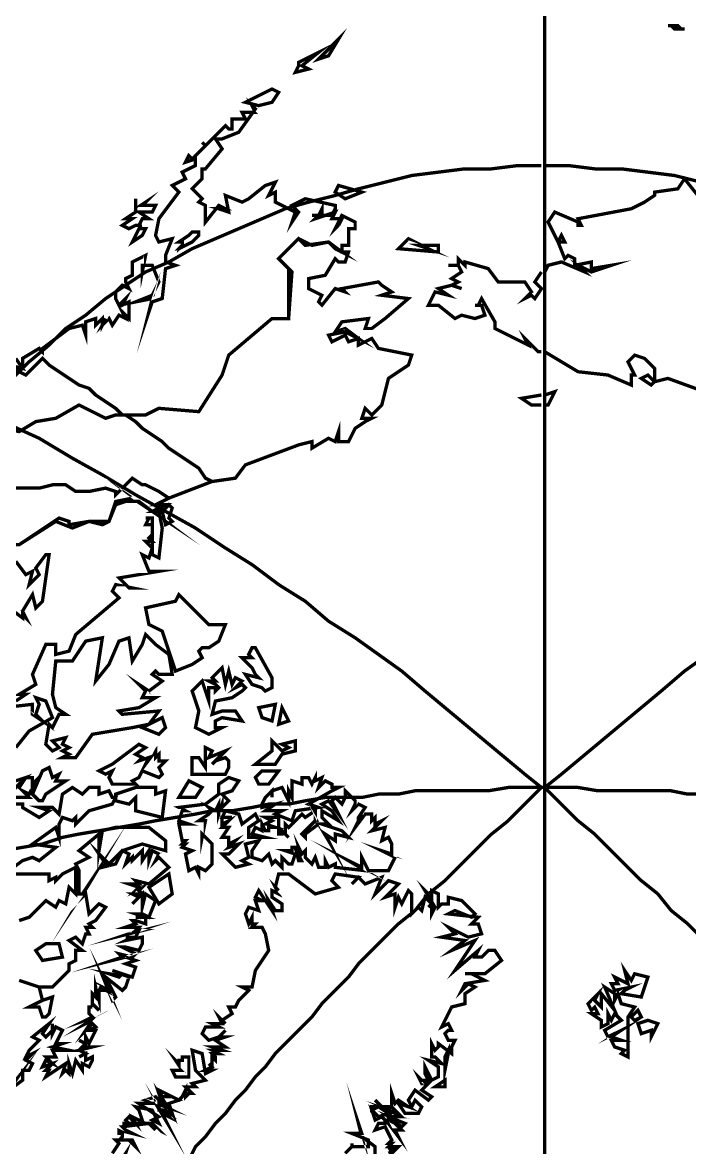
# Model space of a CAD drawing. Extents: x 475 to 2724, y -1 to 2248.
# Drawn here: x 1443 to 1643.5, y 1327.8 to 1666 of the extents above; entities that cross this region are included whole.
import ezdxf

# ---------------------------------------------------------------- set-up
doc = ezdxf.new("R2010")
doc.units = 0
doc.layers.get('0').update_dxf_attribs({"color": 8, "linetype": 'CONTINUOUS'})

msp = doc.modelspace()

# ---------------------------------------------------------------- linework, layer by layer
at = {"color": 7, "const_width": 1}
for points in [[(1600, 2247), (1600, 2247), (1600, 1436)], [(1599, 1623), (1599, 1623), (1592, 1623), (1584, 1622), (1576, 1622), (1568, 1621), (1560, 1620), (1552, 1618), (1544, 1616), (1537, 1614), (1529, 1612), (1522, 1610), (1515, 1607), (1508, 1604), (1501, 1601), (1494, 1598), (1487, 1594), (1480, 1591), (1474, 1587), (1468, 1583), (1462, 1578), (1456, 1574), (1451, 1569), (1445, 1564), (1440, 1559)], [(1647, 1618), (1639, 1620), (1631, 1621), (1623, 1622), (1615, 1622), (1607, 1623), (1600, 1623)], [(1437, 1546), (1448, 1541), (1458, 1535), (1467, 1530), (1477, 1524), (1486, 1519), (1495, 1514), (1504, 1508), (1512, 1503), (1520, 1497), (1528, 1492), (1535, 1486), (1543, 1481), (1550, 1476), (1557, 1471), (1564, 1465), (1570, 1460), (1576, 1455), (1582, 1450), (1588, 1445), (1594, 1440), (1599, 1436)], [(1649, 1476), (1642, 1471), (1635, 1465), (1629, 1460), (1623, 1455), (1617, 1450), (1611, 1445), (1605, 1440), (1600, 1436)], [(1437, 1417), (1443, 1418), (1449, 1419), (1455, 1421), (1460, 1422), (1466, 1423), (1472, 1424), (1478, 1425), (1483, 1426), (1489, 1427), (1495, 1428), (1500, 1429), (1506, 1429), (1512, 1430), (1517, 1431), (1523, 1431), (1528, 1432), (1534, 1433), (1539, 1433), (1545, 1433), (1550, 1434), (1556, 1434), (1561, 1435), (1567, 1435), (1572, 1435), (1578, 1435), (1583, 1435), (1589, 1436), (1594, 1436), (1599, 1436)], [(1493, 1324), (1495, 1328), (1498, 1331), (1501, 1335), (1504, 1338), (1507, 1342), (1510, 1345), (1513, 1349), (1516, 1352), (1519, 1356), (1523, 1360), (1526, 1363), (1530, 1367), (1533, 1371), (1537, 1375), (1541, 1379), (1544, 1383), (1548, 1387), (1552, 1391), (1556, 1395), (1561, 1399), (1565, 1404), (1570, 1408), (1574, 1412), (1579, 1417), (1584, 1422), (1589, 1426), (1594, 1431), (1599, 1436)], [(1600, 1436), (1600, 1436), (1600, 1436), (1599, 1436), (1599, 1436), (1599, 1436), (1599, 1436), (1599, 1436), (1599, 1436), (1599, 1436), (1599, 1436), (1599, 1436), (1599, 1436), (1599, 1436), (1599, 1436), (1599, 1436), (1599, 1436), (1599, 1436), (1599, 1436), (1599, 1436), (1599, 1436), (1599, 1436), (1599, 1436), (1599, 1436), (1599, 1436), (1599, 1436), (1599, 1436), (1599, 1436), (1599, 1436), (1599, 1436), (1599, 1436), (1599, 1436), (1599, 1436), (1599, 1436), (1599, 1436), (1599, 1436), (1599, 1436), (1599, 1436), (1599, 1436), (1599, 1436), (1599, 1436), (1599, 1436), (1599, 1436), (1599, 1436), (1599, 1436), (1599, 1436), (1599, 1436), (1599, 1436), (1599, 1436), (1599, 1436), (1599, 1436), (1599, 1436), (1599, 1436), (1599, 1436), (1599, 1436), (1599, 1436), (1599, 1436), (1599, 1436), (1599, 1436), (1599, 1436), (1599, 1436), (1599, 1436), (1599, 1436), (1599, 1436), (1599, 1436), (1599, 1436), (1599, 1436), (1599, 1436), (1599, 1436), (1599, 1436), (1599, 1436), (1599, 1436), (1599, 1436), (1599, 1436), (1599, 1436), (1599, 1436), (1599, 1436), (1599, 1436), (1599, 1436), (1599, 1436), (1599, 1436), (1599, 1436), (1599, 1436), (1599, 1436), (1599, 1436), (1599, 1436), (1599, 1436), (1599, 1436), (1599, 1436), (1599, 1436), (1599, 1436), (1599, 1436), (1599, 1436), (1599, 1436), (1599, 1436), (1599, 1436), (1599, 1436), (1599, 1436), (1599, 1436), (1599, 1436), (1600, 1436), (1600, 1436), (1600, 1436), (1600, 1436), (1600, 1436), (1600, 1436), (1600, 1436), (1600, 1436), (1600, 1436), (1600, 1436), (1600, 1436), (1600, 1436), (1600, 1436), (1600, 1436), (1600, 1436), (1600, 1436), (1600, 1436), (1600, 1436), (1600, 1436), (1600, 1436), (1600, 1436), (1600, 1436), (1600, 1436), (1600, 1436), (1600, 1436), (1600, 1436), (1600, 1436), (1600, 1436), (1600, 1436), (1600, 1436), (1600, 1436), (1600, 1436), (1600, 1436), (1600, 1436), (1600, 1436), (1600, 1436), (1600, 1436), (1600, 1436), (1600, 1436), (1600, 1436), (1600, 1436), (1600, 1436), (1600, 1436), (1600, 1436), (1600, 1436), (1600, 1436), (1600, 1436), (1600, 1436), (1600, 1436), (1600, 1436), (1600, 1436), (1600, 1436), (1600, 1436), (1600, 1436), (1600, 1436), (1600, 1436), (1600, 1436), (1600, 1436), (1600, 1436), (1600, 1436), (1600, 1436), (1600, 1436), (1600, 1436), (1600, 1436), (1600, 1436), (1600, 1436), (1600, 1436), (1600, 1436), (1600, 1436), (1600, 1436), (1600, 1436), (1600, 1436), (1600, 1436), (1600, 1436), (1600, 1436), (1600, 1436), (1600, 1436), (1600, 1436), (1600, 1436), (1600, 1436), (1600, 1436), (1600, 1436), (1600, 1436), (1600, 1436), (1600, 1436), (1600, 1436), (1600, 1436), (1600, 1436), (1600, 1436), (1600, 1436), (1600, 1436), (1600, 1436), (1600, 1436), (1600, 1436), (1600, 1436), (1600, 1436), (1600, 1436), (1600, 1436), (1600, 1436), (1600, 1436), (1600, 1436), (1600, 1436)], [(1600, 1325), (1600, 1336), (1600, 1347), (1600, 1358), (1600, 1369), (1600, 1381), (1600, 1392), (1600, 1403), (1600, 1414), (1600, 1425), (1600, 1436)], [(1647, 1391), (1643, 1395), (1638, 1399), (1634, 1404), (1629, 1408), (1625, 1412), (1620, 1417), (1615, 1422), (1610, 1426), (1605, 1431), (1600, 1436)], [(1649, 1434), (1643, 1434), (1638, 1435), (1632, 1435), (1627, 1435), (1621, 1435), (1616, 1435), (1610, 1436), (1605, 1436), (1600, 1436)]]:
    msp.add_lwpolyline(points, dxfattribs=at)
at = {"color": 94, "const_width": 1}
for points in [[(1532, 1655), (1538, 1661), (1535, 1656), (1532, 1655)], [(1641, 1664), (1639, 1664), (1638, 1665), (1638, 1665), (1637, 1665), (1638, 1665), (1638, 1665), (1639, 1665), (1640, 1665), (1640, 1665), (1641, 1664), (1642, 1664), (1641, 1664)], [(1525, 1651), (1526, 1653), (1526, 1654), (1532, 1657), (1527, 1653), (1529, 1652), (1525, 1651)], [(1514, 1641), (1510, 1642), (1518, 1646), (1520, 1645), (1518, 1642), (1514, 1641)], [(1440, 1561), (1443, 1562), (1443, 1565), (1448, 1568), (1449, 1567), (1449, 1568), (1457, 1574), (1461, 1575), (1462, 1572), (1462, 1576), (1465, 1577), (1465, 1575), (1467, 1577), (1467, 1575), (1468, 1577), (1467, 1575), (1469, 1577), (1470, 1575), (1472, 1578), (1474, 1577), (1473, 1579), (1475, 1577), (1475, 1582), (1473, 1581), (1474, 1583), (1472, 1581), (1471, 1583), (1471, 1585), (1473, 1587), (1475, 1586), (1474, 1588), (1474, 1589), (1476, 1590), (1476, 1594), (1480, 1596), (1479, 1591), (1479, 1593), (1482, 1593), (1484, 1588), (1482, 1584), (1477, 1582), (1482, 1583), (1481, 1579), (1482, 1582), (1485, 1583), (1486, 1592), (1489, 1593), (1486, 1594), (1486, 1596), (1488, 1601), (1484, 1600), (1483, 1602), (1484, 1607), (1490, 1615), (1488, 1617), (1492, 1619), (1491, 1621), (1495, 1623), (1495, 1625), (1492, 1624), (1493, 1626), (1494, 1625), (1498, 1629), (1497, 1630), (1498, 1629), (1504, 1635), (1505, 1634), (1506, 1634), (1506, 1637), (1510, 1637), (1509, 1639), (1513, 1639), (1512, 1641), (1513, 1640), (1508, 1633), (1503, 1631), (1501, 1631), (1503, 1628), (1498, 1622), (1497, 1622), (1497, 1619), (1494, 1616), (1497, 1613), (1496, 1612), (1498, 1611), (1498, 1606), (1502, 1611), (1504, 1610), (1502, 1610), (1505, 1609), (1504, 1614), (1509, 1612), (1511, 1613), (1516, 1617), (1519, 1618), (1517, 1614), (1519, 1615), (1519, 1612), (1525, 1609), (1524, 1606), (1526, 1609), (1524, 1611), (1528, 1613), (1537, 1611), (1537, 1610), (1536, 1608), (1533, 1608), (1533, 1610), (1532, 1608), (1530, 1608), (1532, 1608), (1531, 1607), (1537, 1609), (1536, 1607), (1539, 1607), (1538, 1605)], [(1540, 1613), (1537, 1615), (1538, 1617), (1545, 1615), (1540, 1613)], [(1646, 1614), (1642, 1619), (1640, 1616), (1633, 1615), (1633, 1614), (1630, 1612), (1626, 1610), (1610, 1607), (1611, 1605), (1610, 1605), (1610, 1606), (1603, 1609), (1601, 1606), (1604, 1600), (1605, 1602), (1606, 1600), (1604, 1600), (1606, 1595), (1607, 1596), (1609, 1595), (1609, 1593), (1614, 1594), (1614, 1592), (1620, 1593), (1614, 1591), (1610, 1593), (1612, 1591), (1605, 1594), (1601, 1593), (1600, 1591)], [(1479, 1605), (1477, 1605), (1475, 1604), (1473, 1605), (1476, 1607), (1474, 1607), (1477, 1609), (1477, 1613), (1477, 1610), (1480, 1612), (1479, 1611), (1483, 1611), (1482, 1609), (1478, 1609), (1481, 1607), (1479, 1607), (1478, 1605), (1479, 1605)], [(1538, 1605), (1537, 1604), (1539, 1608), (1543, 1606), (1543, 1604), (1541, 1604), (1541, 1599), (1539, 1599), (1539, 1597), (1539, 1597), (1541, 1597), (1540, 1594), (1538, 1594), (1537, 1595), (1534, 1590), (1529, 1589), (1529, 1586), (1533, 1584), (1532, 1582), (1533, 1581), (1537, 1586), (1540, 1585), (1539, 1586), (1550, 1588), (1551, 1587), (1554, 1585), (1551, 1584), (1559, 1583), (1552, 1577), (1548, 1574), (1546, 1574), (1547, 1577), (1539, 1576), (1537, 1573), (1540, 1574), (1544, 1571), (1540, 1573), (1535, 1572), (1536, 1570), (1540, 1572), (1541, 1570), (1544, 1571), (1544, 1569), (1548, 1571), (1550, 1568), (1560, 1566), (1559, 1563), (1553, 1559), (1551, 1551), (1548, 1548), (1546, 1550), (1545, 1547), (1548, 1547), (1546, 1546), (1543, 1544), (1541, 1540), (1538, 1540), (1538, 1543), (1537, 1540), (1535, 1541), (1530, 1538), (1530, 1540), (1526, 1539), (1510, 1533), (1507, 1529), (1500, 1528)], [(1476, 1600), (1478, 1604), (1480, 1604), (1479, 1602), (1476, 1600)], [(1559, 1601), (1565, 1598), (1562, 1599), (1568, 1599), (1568, 1597), (1556, 1598), (1559, 1601)], [(1599, 1591), (1597, 1588), (1599, 1586), (1597, 1583), (1596, 1584), (1594, 1583), (1596, 1585), (1594, 1588), (1586, 1588), (1583, 1592), (1576, 1594), (1576, 1593), (1574, 1595), (1574, 1593), (1571, 1593), (1574, 1593), (1575, 1591), (1572, 1589), (1574, 1588), (1572, 1587), (1575, 1586), (1572, 1587), (1568, 1586), (1571, 1584), (1567, 1585), (1565, 1581), (1568, 1581), (1573, 1577), (1575, 1578), (1579, 1577), (1582, 1578), (1581, 1581), (1579, 1581), (1580, 1581), (1581, 1583), (1585, 1576), (1585, 1574), (1595, 1569), (1594, 1571), (1598, 1567), (1599, 1567)], [(1600, 1567), (1610, 1561), (1619, 1560), (1626, 1557), (1626, 1560), (1627, 1560), (1625, 1564), (1627, 1566), (1630, 1565), (1633, 1562), (1633, 1558), (1637, 1559), (1648, 1555)], [(1441, 1565), (1443, 1562), (1439, 1563)], [(1629, 1559), (1632, 1557), (1633, 1558), (1631, 1560), (1629, 1559)], [(1599, 1554), (1593, 1553), (1596, 1551), (1599, 1551)], [(1600, 1551), (1601, 1551), (1603, 1555), (1600, 1554)], [(1500, 1528), (1487, 1523)], [(1487, 1523), (1483, 1521), (1486, 1521), (1482, 1519), (1482, 1519), (1484, 1519), (1485, 1514), (1484, 1505), (1482, 1506), (1482, 1517), (1480, 1517), (1481, 1517), (1480, 1515), (1482, 1515), (1482, 1512), (1481, 1511), (1482, 1510), (1481, 1511), (1482, 1510), (1480, 1510), (1482, 1508), (1481, 1505), (1479, 1506), (1481, 1501), (1484, 1501), (1472, 1499), (1475, 1496), (1476, 1496), (1471, 1497), (1470, 1495), (1472, 1493), (1459, 1482), (1457, 1477), (1453, 1476), (1453, 1479), (1450, 1479), (1446, 1470), (1447, 1467), (1442, 1464), (1444, 1464), (1441, 1462)], [(1487, 1521), (1488, 1520), (1487, 1517), (1488, 1516), (1486, 1515), (1485, 1519), (1482, 1519), (1485, 1519), (1487, 1521)], [(1497, 1478), (1496, 1477), (1497, 1475), (1494, 1473), (1489, 1471), (1485, 1483), (1481, 1485), (1480, 1490), (1489, 1492), (1490, 1494), (1499, 1485), (1504, 1485), (1502, 1480), (1499, 1478), (1497, 1478)], [(1483, 1471), (1482, 1470), (1485, 1468), (1481, 1465), (1478, 1467), (1480, 1465), (1479, 1463), (1483, 1463), (1478, 1460), (1472, 1459), (1473, 1458), (1484, 1459), (1481, 1455), (1476, 1454), (1464, 1452), (1459, 1445), (1455, 1445), (1457, 1446), (1455, 1447), (1457, 1448), (1455, 1449), (1456, 1451), (1452, 1450), (1454, 1448), (1452, 1447), (1450, 1449), (1451, 1455), (1452, 1454), (1454, 1458), (1456, 1458), (1453, 1460), (1452, 1464), (1453, 1474), (1458, 1474), (1462, 1480), (1467, 1481), (1465, 1468), (1469, 1473), (1472, 1480), (1475, 1481), (1476, 1474), (1479, 1479), (1480, 1482), (1483, 1479), (1487, 1476), (1488, 1470), (1484, 1470), (1483, 1471)], [(1518, 1469), (1518, 1466), (1516, 1465), (1515, 1466), (1512, 1467), (1510, 1470), (1514, 1469), (1513, 1470), (1512, 1472), (1509, 1475), (1512, 1475), (1511, 1476), (1512, 1478), (1513, 1478), (1518, 1469)], [(1506, 1463), (1501, 1462), (1500, 1458), (1503, 1459), (1507, 1459), (1509, 1456), (1503, 1457), (1501, 1456), (1501, 1454), (1503, 1454), (1499, 1452), (1495, 1454), (1496, 1459), (1494, 1465), (1497, 1468), (1499, 1462), (1499, 1466), (1501, 1466), (1501, 1465), (1502, 1466), (1501, 1467), (1499, 1468), (1501, 1468), (1500, 1469), (1503, 1472), (1504, 1467), (1505, 1471), (1506, 1467), (1507, 1469), (1509, 1468), (1507, 1466), (1509, 1467), (1510, 1466), (1509, 1465), (1506, 1463)], [(1437, 1460), (1446, 1461), (1446, 1458), (1449, 1456), (1447, 1458), (1448, 1461), (1447, 1463), (1450, 1462), (1452, 1457), (1445, 1453), (1441, 1448)], [(1518, 1456), (1515, 1457), (1514, 1460), (1519, 1461), (1518, 1456)], [(1523, 1456), (1520, 1455), (1521, 1460), (1523, 1456)], [(1484, 1452), (1479, 1454), (1485, 1457), (1486, 1454), (1484, 1452)], [(1525, 1447), (1521, 1446), (1519, 1443), (1513, 1443), (1518, 1447), (1518, 1450), (1521, 1447), (1523, 1448), (1521, 1449), (1525, 1450), (1525, 1447)], [(1486, 1444), (1484, 1442), (1485, 1440), (1484, 1439), (1479, 1441), (1478, 1439), (1476, 1438), (1477, 1437), (1470, 1437), (1469, 1439), (1470, 1441), (1468, 1440), (1466, 1441), (1470, 1443), (1478, 1449), (1480, 1448), (1477, 1446), (1479, 1445), (1478, 1444), (1481, 1445), (1480, 1443), (1483, 1447), (1483, 1445), (1484, 1446), (1484, 1444), (1486, 1444)], [(1505, 1444), (1505, 1442), (1504, 1440), (1496, 1440), (1494, 1440), (1494, 1445), (1496, 1445), (1498, 1442), (1498, 1448), (1500, 1447), (1499, 1445), (1504, 1447), (1500, 1443), (1501, 1444), (1504, 1445), (1505, 1444)], [(1456, 1438), (1450, 1434), (1449, 1432), (1448, 1432), (1446, 1434), (1449, 1441), (1451, 1442), (1452, 1439), (1454, 1440), (1453, 1438), (1456, 1438)], [(1520, 1441), (1517, 1437), (1514, 1437), (1513, 1439), (1515, 1441), (1520, 1441)], [(1536, 1437), (1536, 1436), (1538, 1436), (1536, 1435), (1529, 1431), (1532, 1430), (1525, 1429), (1524, 1426), (1519, 1428), (1521, 1429), (1516, 1429), (1519, 1431), (1515, 1430), (1515, 1431), (1516, 1433), (1518, 1435), (1518, 1433), (1518, 1435), (1521, 1436), (1523, 1432), (1523, 1435), (1524, 1433), (1524, 1438), (1527, 1437), (1527, 1439), (1529, 1439), (1530, 1437), (1531, 1439), (1531, 1438), (1533, 1439), (1532, 1436), (1534, 1438), (1536, 1437)], [(1441, 1438), (1444, 1439), (1440, 1435)], [(1442, 1436), (1444, 1439), (1446, 1439), (1446, 1437), (1447, 1438), (1445, 1434), (1443, 1435), (1445, 1433), (1441, 1433)], [(1505, 1432), (1503, 1430), (1503, 1431), (1502, 1428), (1502, 1431), (1501, 1429), (1499, 1430), (1500, 1429), (1499, 1428), (1496, 1426), (1498, 1426), (1497, 1421), (1497, 1422), (1500, 1419), (1500, 1413), (1498, 1411), (1496, 1412), (1496, 1410), (1495, 1412), (1493, 1411), (1492, 1416), (1494, 1417), (1491, 1418), (1492, 1419), (1491, 1419), (1492, 1420), (1491, 1420), (1490, 1425), (1493, 1425), (1490, 1426), (1491, 1429), (1492, 1429), (1490, 1430), (1498, 1431), (1502, 1434), (1502, 1437), (1505, 1439), (1508, 1438), (1506, 1435), (1503, 1434), (1505, 1432)], [(1497, 1436), (1495, 1433), (1490, 1433), (1493, 1438), (1497, 1436)], [(1440, 1431), (1443, 1431), (1443, 1430), (1448, 1427), (1451, 1429), (1448, 1430), (1452, 1430), (1454, 1428), (1455, 1434), (1458, 1436), (1461, 1434), (1463, 1436), (1466, 1436), (1466, 1434), (1469, 1435), (1470, 1433), (1471, 1433), (1470, 1431), (1463, 1429), (1459, 1425), (1459, 1427), (1458, 1426), (1455, 1427), (1454, 1425), (1454, 1424), (1454, 1421), (1453, 1424), (1446, 1419), (1453, 1418), (1448, 1414), (1446, 1415), (1443, 1414), (1439, 1411)], [(1486, 1435), (1485, 1427), (1477, 1429), (1477, 1433), (1475, 1431), (1471, 1432), (1471, 1434), (1477, 1436), (1483, 1436), (1483, 1434), (1486, 1435)], [(1548, 1423), (1552, 1424), (1551, 1420), (1553, 1421), (1554, 1419), (1554, 1416), (1551, 1417), (1555, 1415), (1553, 1411), (1547, 1411), (1545, 1415), (1545, 1412), (1541, 1414), (1546, 1411), (1537, 1412), (1537, 1413), (1535, 1412), (1534, 1414), (1534, 1412), (1532, 1412), (1531, 1415), (1530, 1413), (1528, 1415), (1528, 1417), (1527, 1416), (1526, 1418), (1527, 1414), (1526, 1414), (1525, 1418), (1524, 1418), (1524, 1417), (1522, 1417), (1525, 1416), (1524, 1413), (1523, 1413), (1521, 1415), (1521, 1412), (1519, 1414), (1518, 1413), (1517, 1416), (1515, 1414), (1512, 1415), (1512, 1417), (1514, 1420), (1510, 1419), (1511, 1415), (1509, 1414), (1511, 1413), (1507, 1412), (1503, 1416), (1505, 1416), (1508, 1419), (1505, 1418), (1507, 1420), (1505, 1419), (1505, 1421), (1503, 1421), (1505, 1424), (1503, 1424), (1505, 1426), (1503, 1425), (1503, 1427), (1506, 1427), (1503, 1427), (1503, 1427), (1504, 1429), (1508, 1428), (1509, 1425), (1513, 1428), (1514, 1426), (1511, 1424), (1511, 1421), (1516, 1421), (1512, 1422), (1513, 1424), (1515, 1423), (1515, 1425), (1516, 1423), (1517, 1423), (1517, 1424), (1519, 1424), (1516, 1425), (1518, 1426), (1516, 1427), (1520, 1427), (1520, 1422), (1521, 1422), (1521, 1423), (1523, 1421), (1522, 1422), (1522, 1425), (1523, 1424), (1527, 1428), (1528, 1427), (1531, 1429), (1531, 1426), (1527, 1422), (1528, 1421), (1528, 1422), (1532, 1425), (1535, 1420), (1534, 1422), (1537, 1420), (1537, 1422), (1541, 1421), (1539, 1423), (1533, 1425), (1535, 1425), (1533, 1427), (1533, 1429), (1538, 1426), (1536, 1429), (1533, 1431), (1535, 1432), (1538, 1428), (1536, 1432), (1537, 1433), (1539, 1431), (1540, 1433), (1540, 1435), (1543, 1432), (1543, 1431), (1542, 1429), (1544, 1431), (1546, 1430), (1544, 1427), (1544, 1426), (1545, 1428), (1543, 1424), (1546, 1428), (1548, 1428), (1548, 1426), (1549, 1427), (1549, 1425), (1551, 1426), (1548, 1423)], [(1442, 1378), (1448, 1376), (1449, 1372), (1445, 1370), (1448, 1370), (1449, 1367), (1450, 1367), (1451, 1368), (1452, 1373), (1449, 1372), (1448, 1376), (1452, 1376), (1457, 1381), (1457, 1383), (1459, 1384), (1459, 1387), (1461, 1387), (1457, 1390), (1459, 1391), (1461, 1389), (1462, 1392), (1463, 1392), (1462, 1394), (1464, 1394), (1463, 1395), (1465, 1396), (1468, 1400), (1466, 1401), (1463, 1398), (1462, 1404), (1460, 1402), (1463, 1407), (1461, 1404), (1460, 1404), (1460, 1411), (1459, 1413), (1463, 1415), (1460, 1417), (1466, 1422), (1466, 1417), (1467, 1423), (1471, 1424), (1481, 1424), (1486, 1420), (1486, 1417), (1479, 1419), (1473, 1417), (1469, 1413), (1466, 1416), (1468, 1413), (1467, 1412), (1471, 1413), (1473, 1417), (1475, 1416), (1474, 1413), (1476, 1415), (1476, 1414), (1479, 1417), (1479, 1414), (1481, 1417), (1481, 1414), (1482, 1417), (1484, 1416), (1483, 1414), (1484, 1415), (1487, 1412), (1481, 1407), (1477, 1408), (1478, 1407), (1475, 1407), (1478, 1406), (1477, 1405), (1479, 1406), (1478, 1405), (1479, 1404), (1476, 1404), (1478, 1403), (1476, 1401), (1479, 1404), (1479, 1400), (1480, 1404), (1483, 1402), (1481, 1397), (1479, 1398), (1477, 1398), (1480, 1397), (1477, 1397), (1480, 1397), (1480, 1395), (1477, 1396), (1476, 1396), (1477, 1395), (1474, 1394), (1478, 1394), (1477, 1393), (1479, 1393), (1475, 1392), (1478, 1393), (1477, 1391), (1474, 1391), (1476, 1391), (1474, 1390), (1479, 1391), (1479, 1389), (1478, 1387), (1474, 1388), (1473, 1388), (1477, 1386), (1476, 1385), (1472, 1386), (1473, 1385), (1470, 1384), (1474, 1385), (1477, 1384), (1474, 1383), (1477, 1382), (1476, 1379), (1470, 1381), (1473, 1380), (1472, 1379), (1469, 1380), (1475, 1379), (1474, 1376), (1473, 1375), (1468, 1379), (1471, 1373), (1470, 1372), (1468, 1377), (1469, 1375), (1467, 1376), (1468, 1375), (1466, 1376), (1468, 1375), (1466, 1375), (1466, 1374), (1466, 1372), (1465, 1376), (1465, 1373), (1464, 1374), (1464, 1371), (1464, 1371), (1466, 1369), (1464, 1371), (1464, 1370)], [(1440, 1410), (1451, 1410), (1451, 1408), (1453, 1409), (1453, 1408), (1455, 1410), (1459, 1412), (1459, 1404), (1457, 1406), (1456, 1401), (1454, 1402), (1453, 1400), (1450, 1402), (1445, 1397), (1442, 1396)], [(1553, 1327), (1555, 1328), (1553, 1328), (1554, 1329), (1553, 1329), (1554, 1330), (1552, 1334), (1549, 1333), (1550, 1335), (1552, 1335), (1552, 1336), (1551, 1337), (1549, 1336), (1548, 1339), (1550, 1337), (1553, 1338), (1550, 1340), (1548, 1339), (1548, 1340), (1551, 1340), (1549, 1342), (1551, 1340), (1554, 1340), (1554, 1344), (1555, 1341), (1556, 1342), (1559, 1340), (1556, 1341), (1558, 1338), (1562, 1338), (1563, 1340), (1561, 1342), (1560, 1340), (1559, 1342), (1561, 1345), (1565, 1342), (1566, 1343), (1563, 1345), (1565, 1347), (1563, 1347), (1562, 1349), (1563, 1348), (1565, 1348), (1564, 1350), (1564, 1352), (1566, 1348), (1568, 1349), (1568, 1352), (1565, 1354), (1569, 1353), (1567, 1355), (1566, 1355), (1566, 1356), (1566, 1359), (1567, 1357), (1568, 1358), (1568, 1359), (1572, 1356), (1572, 1358), (1573, 1360), (1571, 1360), (1570, 1362), (1571, 1363), (1572, 1363), (1571, 1365), (1569, 1364), (1572, 1370), (1576, 1371), (1576, 1374), (1579, 1376), (1577, 1377), (1575, 1375), (1576, 1377), (1582, 1378), (1578, 1380), (1576, 1380), (1582, 1380), (1587, 1384), (1585, 1387), (1583, 1387), (1581, 1385), (1579, 1385), (1580, 1387), (1573, 1381), (1579, 1390), (1572, 1387), (1576, 1390), (1569, 1391), (1573, 1392), (1571, 1394), (1577, 1391), (1581, 1392), (1580, 1395), (1578, 1395), (1580, 1397), (1571, 1398), (1573, 1399), (1578, 1397), (1579, 1398), (1575, 1402), (1571, 1403), (1571, 1401), (1569, 1401), (1569, 1401), (1568, 1400), (1568, 1404), (1566, 1405), (1566, 1403), (1564, 1405), (1567, 1400), (1566, 1398), (1566, 1401), (1565, 1400), (1566, 1401), (1564, 1403), (1563, 1399), (1562, 1400), (1560, 1398), (1560, 1404), (1559, 1405), (1557, 1401), (1556, 1403), (1555, 1400), (1555, 1404), (1552, 1403), (1556, 1407), (1553, 1408), (1549, 1404), (1551, 1409), (1546, 1407), (1544, 1409), (1542, 1407), (1544, 1409), (1537, 1410), (1536, 1408), (1538, 1406), (1531, 1404), (1523, 1410), (1520, 1410), (1519, 1406), (1520, 1405), (1519, 1406), (1520, 1404), (1518, 1405), (1518, 1403), (1521, 1401), (1521, 1399), (1519, 1399), (1517, 1402), (1518, 1399), (1514, 1405), (1513, 1403), (1515, 1402), (1513, 1402), (1514, 1399), (1511, 1400), (1510, 1398), (1511, 1395), (1512, 1397), (1512, 1395), (1513, 1395), (1512, 1394), (1515, 1394), (1516, 1392), (1517, 1387), (1513, 1381), (1512, 1376), (1509, 1376), (1511, 1375), (1508, 1372), (1507, 1370), (1505, 1370), (1506, 1368), (1503, 1366), (1504, 1365), (1502, 1367), (1503, 1365), (1500, 1365), (1502, 1364), (1498, 1364), (1497, 1362), (1499, 1360), (1502, 1361), (1504, 1363), (1502, 1361), (1504, 1361), (1501, 1360), (1504, 1358), (1500, 1358), (1503, 1357), (1500, 1357), (1502, 1356), (1500, 1356), (1501, 1355), (1501, 1354), (1500, 1355), (1500, 1352), (1499, 1353), (1500, 1352), (1498, 1351), (1500, 1351), (1498, 1350), (1497, 1356), (1494, 1357), (1495, 1351), (1498, 1348), (1494, 1347), (1495, 1346), (1492, 1346), (1494, 1344), (1493, 1344), (1492, 1343), (1492, 1345), (1491, 1343), (1490, 1342), (1484, 1345), (1485, 1343), (1488, 1343), (1490, 1342), (1487, 1341), (1487, 1341), (1488, 1338), (1484, 1344), (1485, 1341), (1483, 1343), (1480, 1342), (1486, 1340), (1484, 1341), (1484, 1339), (1486, 1339), (1487, 1338), (1485, 1339), (1487, 1337), (1485, 1338), (1486, 1336), (1483, 1341), (1478, 1341), (1484, 1337), (1482, 1336), (1484, 1335), (1482, 1339), (1477, 1340), (1478, 1339), (1478, 1339), (1479, 1336), (1478, 1336), (1476, 1337), (1477, 1335), (1475, 1337), (1474, 1336), (1475, 1335), (1473, 1335), (1482, 1335), (1484, 1333), (1482, 1334), (1483, 1333), (1481, 1335), (1473, 1334), (1474, 1333), (1476, 1332), (1472, 1333), (1472, 1332), (1473, 1332), (1473, 1331), (1472, 1330), (1476, 1330), (1477, 1328), (1475, 1330), (1471, 1330), (1472, 1329), (1470, 1326)], [(1487, 1410), (1488, 1404), (1484, 1401), (1481, 1406), (1487, 1410)], [(1455, 1385), (1449, 1384), (1447, 1387), (1450, 1389), (1454, 1389), (1455, 1385)], [(1627, 1380), (1631, 1379), (1629, 1373), (1623, 1374), (1624, 1375), (1626, 1376), (1621, 1375), (1620, 1377), (1622, 1377), (1621, 1379), (1625, 1377), (1624, 1381), (1626, 1378), (1627, 1380)], [(1636, 1383), (1636, 1383)], [(1613, 1371), (1614, 1369), (1615, 1370), (1616, 1368), (1614, 1368), (1617, 1366), (1617, 1364), (1619, 1365), (1619, 1368), (1620, 1366), (1621, 1368), (1623, 1366), (1618, 1363), (1619, 1361), (1623, 1363), (1620, 1361), (1623, 1360), (1620, 1360), (1621, 1358), (1624, 1357), (1623, 1356), (1625, 1355), (1625, 1367), (1627, 1370), (1623, 1371), (1622, 1374), (1621, 1372), (1621, 1374), (1618, 1376), (1621, 1369), (1617, 1374), (1617, 1370), (1615, 1372), (1616, 1374), (1614, 1372), (1613, 1371)], [(1635, 1374), (1635, 1374)], [(1464, 1370), (1463, 1370), (1463, 1368), (1464, 1367), (1462, 1366), (1465, 1367), (1462, 1365), (1464, 1366), (1462, 1363), (1464, 1365), (1465, 1364), (1463, 1363), (1465, 1363), (1464, 1361), (1463, 1359), (1462, 1361), (1462, 1360), (1462, 1359), (1460, 1360), (1462, 1359), (1461, 1358), (1464, 1358), (1460, 1357), (1462, 1356), (1460, 1355), (1462, 1356), (1462, 1354), (1464, 1355), (1464, 1354), (1463, 1352), (1461, 1353), (1461, 1351), (1459, 1354), (1458, 1350), (1457, 1353), (1457, 1350), (1456, 1351), (1455, 1350), (1456, 1353), (1450, 1349), (1451, 1351), (1450, 1351), (1452, 1353), (1449, 1352), (1450, 1354), (1452, 1353), (1450, 1355), (1452, 1355), (1453, 1355), (1452, 1357), (1457, 1357), (1452, 1358), (1455, 1359), (1453, 1359), (1455, 1363), (1453, 1364), (1452, 1362), (1452, 1365), (1452, 1363), (1450, 1361), (1449, 1362), (1451, 1365), (1446, 1361), (1448, 1360), (1445, 1357), (1444, 1355), (1446, 1356), (1444, 1354), (1446, 1353), (1445, 1351), (1443, 1351), (1443, 1348), (1439, 1345), (1441, 1348), (1437, 1343)], [(1633, 1372), (1633, 1372)], [(1613, 1366), (1613, 1366)], [(1629, 1367), (1628, 1369), (1626, 1367), (1627, 1366), (1629, 1367)], [(1631, 1366), (1634, 1365), (1632, 1361), (1632, 1363), (1629, 1362), (1628, 1365), (1631, 1366)], [(1575, 1363), (1575, 1363)], [(1493, 1355), (1493, 1349), (1489, 1349), (1488, 1351), (1491, 1351), (1489, 1354), (1490, 1353), (1490, 1354), (1491, 1354), (1491, 1355), (1493, 1355)], [(1571, 1357), (1571, 1356), (1570, 1351), (1570, 1355), (1571, 1357)], [(1540, 1326), (1542, 1328), (1542, 1329), (1542, 1328), (1547, 1328), (1547, 1330), (1542, 1332), (1545, 1332), (1544, 1335), (1545, 1331), (1549, 1328), (1549, 1322)], [(1570, 1348), (1570, 1346), (1567, 1346), (1570, 1348)], [(1563, 1343), (1563, 1343)], [(1633, 1343), (1633, 1343)], [(1554, 1340), (1556, 1338), (1553, 1339), (1557, 1337), (1554, 1337), (1552, 1339), (1554, 1340)], [(1558, 1335), (1557, 1334), (1553, 1337), (1558, 1335)], [(1555, 1335), (1557, 1333), (1555, 1333), (1556, 1331), (1553, 1335), (1553, 1336), (1555, 1335)], [(1472, 1323), (1474, 1326), (1473, 1323)], [(1553, 1325), (1555, 1327), (1553, 1326)]]:
    msp.add_lwpolyline(points, dxfattribs=at)
at = {"color": 5, "const_width": 1}
for points in [[(1489, 1597), (1490, 1598), (1491, 1599), (1491, 1600), (1491, 1600), (1491, 1600), (1491, 1600), (1490, 1600), (1493, 1602), (1494, 1603), (1495, 1603), (1496, 1603), (1496, 1602), (1494, 1600), (1492, 1599), (1490, 1598), (1489, 1597)], [(1473, 1548), (1480, 1548), (1484, 1550), (1496, 1549), (1503, 1560), (1505, 1566), (1518, 1577), (1523, 1577), (1524, 1591), (1520, 1595), (1526, 1601), (1530, 1599), (1535, 1600), (1539, 1597), (1539, 1597), (1537, 1598), (1535, 1600), (1528, 1599), (1526, 1601), (1520, 1595), (1523, 1592), (1523, 1577)], [(1429, 1543), (1437, 1544), (1442, 1543), (1447, 1546), (1453, 1547), (1460, 1551), (1468, 1547), (1471, 1548), (1473, 1548)], [(1426, 1508), (1438, 1509), (1442, 1509), (1454, 1517), (1457, 1516), (1457, 1515), (1463, 1516), (1467, 1516), (1469, 1516), (1471, 1522), (1476, 1523), (1482, 1519), (1482, 1519), (1478, 1522), (1474, 1522), (1471, 1521), (1469, 1516), (1467, 1515), (1463, 1516), (1458, 1514), (1453, 1516), (1442, 1509), (1438, 1509)], [(1441, 1504), (1444, 1500), (1446, 1501), (1445, 1497), (1448, 1500), (1447, 1502), (1450, 1506), (1451, 1506), (1449, 1492), (1447, 1490), (1446, 1494), (1443, 1489), (1444, 1487), (1443, 1488), (1443, 1487), (1439, 1490)]]:
    msp.add_lwpolyline(points, dxfattribs=at)
at = {"color": 1, "const_width": 1}
msp.add_lwpolyline([(1441, 1561), (1442, 1561), (1444, 1560), (1449, 1565), (1451, 1563), (1454, 1561), (1457, 1559), (1460, 1557), (1463, 1556), (1465, 1554), (1468, 1552), (1471, 1550), (1473, 1548), (1474, 1548), (1477, 1546), (1479, 1544), (1482, 1542), (1485, 1540), (1487, 1538), (1490, 1536), (1493, 1534), (1496, 1532), (1498, 1529), (1500, 1528)], dxfattribs=at)
at = {"color": 6, "const_width": 1}
msp.add_lwpolyline([(1439, 1526), (1444, 1526), (1448, 1526), (1448, 1526), (1452, 1527), (1456, 1527), (1459, 1525), (1461, 1525), (1463, 1525), (1468, 1526), (1471, 1525), (1471, 1524), (1474, 1527), (1476, 1529), (1479, 1527), (1480, 1527), (1484, 1525), (1487, 1523), (1487, 1523)], dxfattribs=at)

doc.saveas('drawing.dxf')
